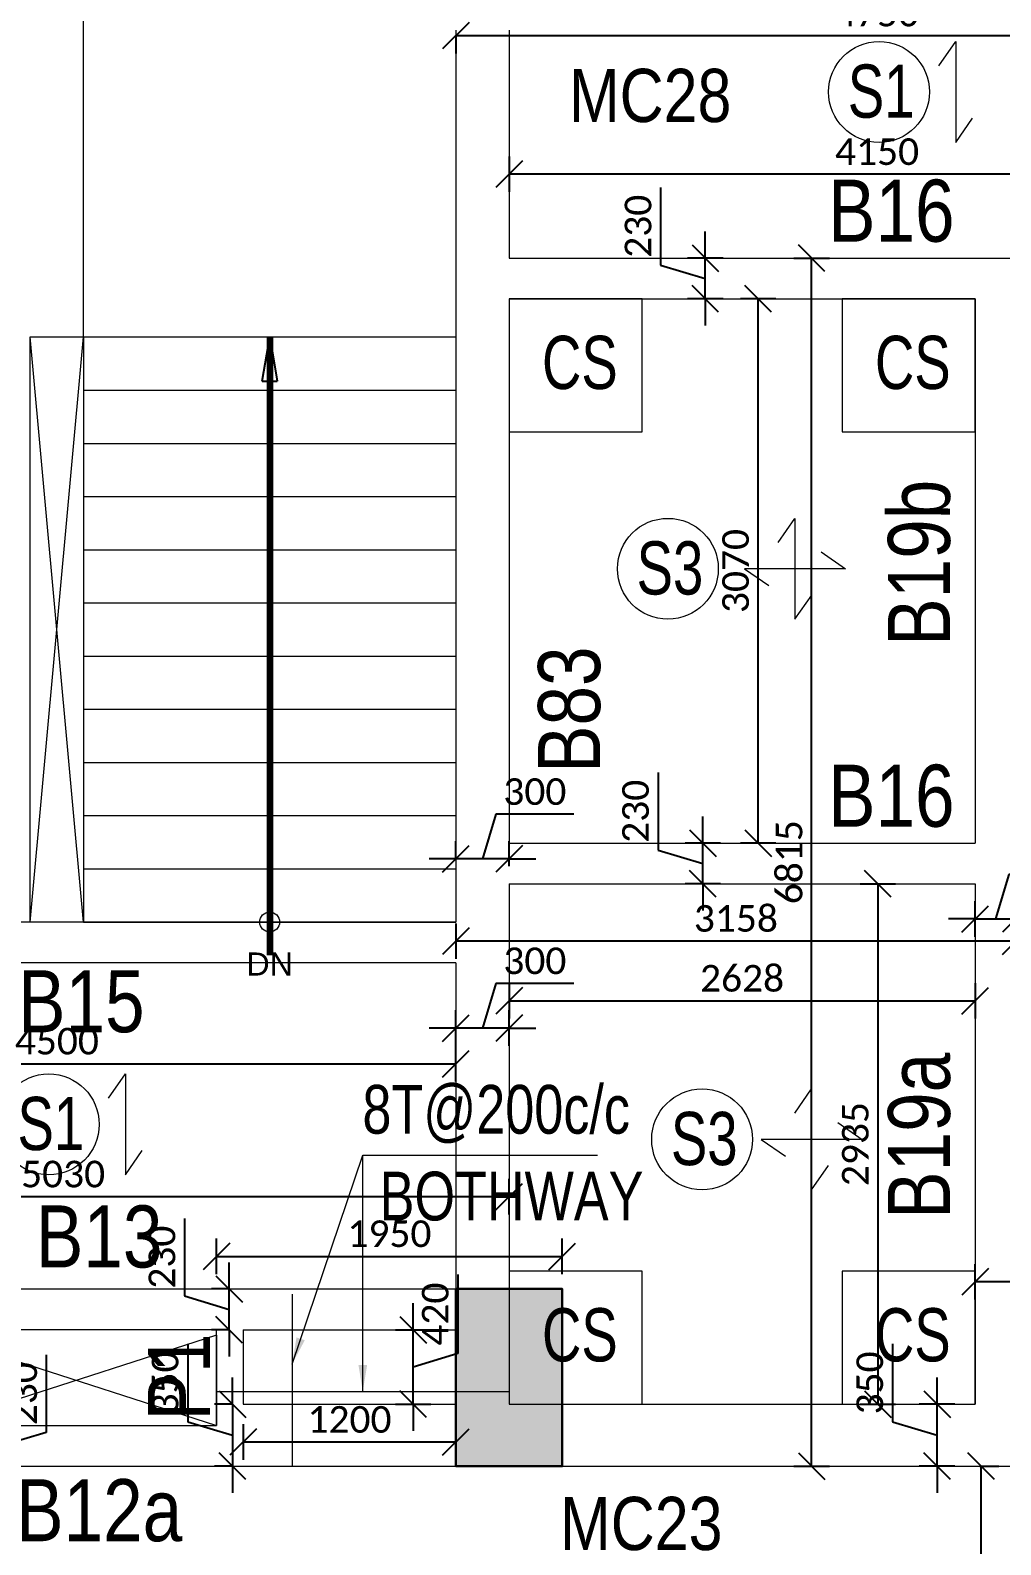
# Model space of a CAD drawing. Header units: millimetres. Extents: x 1112055 to 3390982, y -148532 to 766891.
# Drawn here: x 2811098 to 2816570, y -57649 to -49106 of the extents above; entities that cross this region are included whole.
import ezdxf
from ezdxf.enums import TextEntityAlignment as Align

# ---------------------------------------------------------------- set-up
doc = ezdxf.new("R2010")
doc.units = ezdxf.units.MM
doc.header["$PDMODE"] = 35
doc.header["$PDSIZE"] = -25
doc.linetypes.add('Hidden', pattern=[9.525, 6.35, -3.175])
for name, color, linetype, lineweight in [('B BEAM', 148, 'Continuous', 13), ('B COL. NO.', 3, 'Continuous', 20), ('B FINAL COLUMN', 1, 'Continuous', 30), ('B SLAB NO', 56, 'Continuous', 9), ('B STEEL', 34, 'Continuous', 15), ('B STEEL TEXT', 7, 'Continuous', 15), ('B-BEAM NO', 215, 'Continuous', 18)]:
    doc.layers.add(name, color=color, linetype=linetype, lineweight=lineweight)
doc.layers.add('B-COL HT', color=7, linetype='Continuous', lineweight=0, true_color=0x4e4f45)
doc.layers.add('MIDDLE SCHOOL$0$A_TEXT', color=7, linetype='Continuous')
doc.styles.add('Cali', font='calibri.ttf')
doc.styles.add('MIDDLE SCHOOL$0$100PT2', font='arial.ttf', dxfattribs={"height": 125})
doc.styles.add('Q1', font='g13f12d.shx', dxfattribs={"width": 0.8})
doc.styles.add('SWINC', font='swissc.ttf')
doc.styles.add('SWISS', font='swisscl.ttf')
doc.dimstyles.new('BHOOMI', dxfattribs={"dimtxt": 230, "dimasz": 150, "dimexe": 10, "dimexo": 0, "dimgap": 25, "dimtad": 1, "dimdec": 0, "dimzin": 0, "dimdsep": 46, "dimtxsty": 'SWINC', "dimblk": 'OBLIQUE', "dimcen": 0.09, "dimclrd": 250, "dimclre": 250, "dimclrt": 256, "dimaunit": 1, "dimadec": 3, "dimazin": 0, "dimtfac": 1, "dimtdec": 0, "dimtofl": 0, "dimtmove": 1, "dimatfit": 3, "dimfxl": 100, "dimtolj": 1, "dimtzin": 0, "dimlwd": 9, "dimlwe": 5, "dimarcsym": 0})
doc.dimstyles.new('LEVEL DIM', dxfattribs={"dimtxt": 150, "dimasz": 150, "dimexe": 100, "dimexo": 100, "dimgap": 50, "dimtad": 1, "dimdec": 0, "dimzin": 0, "dimdsep": 46, "dimtxsty": 'Cali', "dimblk": 'OBLIQUE', "dimcen": 0, "dimclrd": 256, "dimclre": 256, "dimclrt": 3, "dimadec": 0, "dimazin": 0, "dimtfac": 1, "dimtdec": 0, "dimtofl": 0, "dimtmove": 1, "dimatfit": 0, "dimfxl": 100, "dimfxlon": 1, "dimtolj": 1, "dimtzin": 0, "dimlwd": -1, "dimlwe": -1, "dimarcsym": 0})
doc.dimstyles.new('MIDDLE SCHOOL$0$100-2', dxfattribs={"dimtxt": 125, "dimasz": 10, "dimexe": 0, "dimexo": 0, "dimgap": 15, "dimtad": 1, "dimdec": 8, "dimdsep": 46, "dimtxsty": 'MIDDLE SCHOOL$0$100PT2', "dimblk": 'MIDDLE SCHOOL$0$ARCH TICK', "dimcen": 100, "dimclrd": 256, "dimclre": 252, "dimclrt": 7, "dimazin": 0, "dimtfac": 1, "dimtdec": 0, "dimtix": 1, "dimtmove": 1, "dimatfit": 3, "dimfxl": 1, "dimtolj": 1, "dimtzin": 0, "dimlwd": 5, "dimlwe": 9, "dimarcsym": 0})

# ---------------------------------------------------------------- blocks, each defined once
blk = doc.blocks.new('MIDDLE SCHOOL$0$_ClosedBlank')
at = {"color": 0, "linetype": 'ByBlock', "lineweight": -2}
for p, q in [((-1, 0.167), (0, 0)), ((-1, 0.167), (-1, -0.167)), ((0, 0), (-1, -0.167))]:
    blk.add_line(p, q, dxfattribs=at)
blk = doc.blocks.new('MIDDLE SCHOOL$0$ARCH TICK')
for p, q in [((0, 3), (0, -3)), ((-2.121, -2.121), (2.121, 2.121)), ((-3, 0), (3, 0))]:
    blk.add_line(p, q)
blk = doc.blocks.new('_Oblique')
at = {"color": 0, "linetype": 'ByBlock', "lineweight": -2}
blk.add_line((-0.5, -0.5), (0.5, 0.5), dxfattribs=at)
blk = doc.blocks.new('*D6370')
at = {"linetype": 'ByBlock', "transparency": 16777216}
for p, q in [((2808768.1, -55785.3), (2808768.1, -55585.3)), ((2813798.1, -55785.3), (2813798.1, -55585.3)), ((2813798.1, -55685.3), (2808768.1, -55685.3))]:
    blk.add_line(p, q, dxfattribs=at)
at = {"layer": 'Defpoints', "color": 0, "lineweight": 40, "transparency": 16777216}
for p in [(2808768.1, -55685.3), (2808768.1, -56206.1), (2813798.1, -56206.1)]:
    blk.add_point(p, dxfattribs=at)
at = {"transparency": 16777216, "xscale": 150, "yscale": 150, "zscale": 150, "rotation": 180}
blk.add_blockref('_Oblique', (2808768.1, -55685.3), dxfattribs=at)
at = {"transparency": 16777216, "xscale": 150, "yscale": 150, "zscale": 150}
blk.add_blockref('_Oblique', (2813798.1, -55685.3), dxfattribs=at)
at = {"color": 3, "lineweight": 50, "transparency": 16777216, "insert": (2811283.1, -55558.5), "char_height": 150, "attachment_point": 5, "style": 'Cali'}
blk.add_mtext('\\A1;5030', dxfattribs=at)
blk = doc.blocks.new('*D6371')
at = {"linetype": 'ByBlock', "transparency": 16777216}
for p, q in [((2813498.1, -54143.5), (2813498.1, -54343.5)), ((2816655.7, -54143.5), (2816655.7, -54343.5)), ((2816655.7, -54243.5), (2813498.1, -54243.5))]:
    blk.add_line(p, q, dxfattribs=at)
at = {"layer": 'Defpoints', "color": 0, "lineweight": 40, "transparency": 16777216}
for p in [(2813498.1, -53921.1), (2816655.7, -53921.1), (2813498.1, -54243.5)]:
    blk.add_point(p, dxfattribs=at)
at = {"transparency": 16777216, "xscale": 150, "yscale": 150, "zscale": 150, "rotation": 180}
blk.add_blockref('_Oblique', (2813498.1, -54243.5), dxfattribs=at)
at = {"transparency": 16777216, "xscale": 150, "yscale": 150, "zscale": 150}
blk.add_blockref('_Oblique', (2816655.7, -54243.5), dxfattribs=at)
at = {"color": 3, "lineweight": 50, "transparency": 16777216, "insert": (2815076.9, -54116.6), "char_height": 150, "attachment_point": 5, "style": 'Cali'}
blk.add_mtext('\\A1;3158', dxfattribs=at)
blk = doc.blocks.new('*D6372')
at = {"linetype": 'ByBlock', "transparency": 16777216}
for p, q in [((2813723.7, -53528), (2813648.1, -53779.8)), ((2814162.9, -53528), (2813723.7, -53528)), ((2813498.1, -53779.8), (2813498.1, -53679.8)), ((2813798.1, -53821.1), (2813798.1, -53679.8)), ((2813498.1, -53779.8), (2813348.1, -53779.8)), ((2813798.1, -53779.8), (2813498.1, -53779.8)), ((2813798.1, -53779.8), (2813948.1, -53779.8))]:
    blk.add_line(p, q, dxfattribs=at)
at = {"layer": 'Defpoints', "color": 0, "lineweight": 40, "transparency": 16777216}
for p in [(2813498.1, -53779.8), (2813498.1, -53836.1), (2813798.1, -53921.1)]:
    blk.add_point(p, dxfattribs=at)
at = {"transparency": 16777216, "xscale": 150, "yscale": 150, "zscale": 150}
blk.add_blockref('_Oblique', (2813498.1, -53779.8), dxfattribs=at)
at = {"transparency": 16777216, "xscale": 150, "yscale": 150, "zscale": 150, "rotation": 180}
blk.add_blockref('_Oblique', (2813798.1, -53779.8), dxfattribs=at)
at = {"color": 3, "lineweight": 50, "transparency": 16777216, "insert": (2813943.3, -53401.1), "char_height": 150, "attachment_point": 5, "style": 'Cali'}
blk.add_mtext('\\A1;300', dxfattribs=at)
blk = doc.blocks.new('*D6374')
at = {"linetype": 'ByBlock', "transparency": 16777216}
for p, q in [((2813723.7, -54482.4), (2813648.1, -54734.2)), ((2814162.9, -54482.4), (2813723.7, -54482.4)), ((2813498.1, -54834.2), (2813498.1, -54634.2)), ((2813798.1, -54834.2), (2813798.1, -54634.2)), ((2813498.1, -54734.2), (2813348.1, -54734.2)), ((2813798.1, -54734.2), (2813498.1, -54734.2)), ((2813798.1, -54734.2), (2813948.1, -54734.2))]:
    blk.add_line(p, q, dxfattribs=at)
at = {"layer": 'Defpoints', "color": 0, "lineweight": 40, "transparency": 16777216}
for p in [(2813498.1, -54734.2), (2813498.1, -56206.1), (2813798.1, -56206.1)]:
    blk.add_point(p, dxfattribs=at)
at = {"transparency": 16777216, "xscale": 150, "yscale": 150, "zscale": 150}
blk.add_blockref('_Oblique', (2813498.1, -54734.2), dxfattribs=at)
at = {"transparency": 16777216, "xscale": 150, "yscale": 150, "zscale": 150, "rotation": 180}
blk.add_blockref('_Oblique', (2813798.1, -54734.2), dxfattribs=at)
at = {"color": 3, "lineweight": 50, "transparency": 16777216, "insert": (2813943.3, -54355.6), "char_height": 150, "attachment_point": 5, "style": 'Cali'}
blk.add_mtext('\\A1;300', dxfattribs=at)
blk = doc.blocks.new('*D6383')
at = {"linetype": 'ByBlock', "transparency": 16777216}
for p, q in [((2811188.5, -56577.6), (2811188.5, -57015.5)), ((2810936.6, -56976.1), (2810936.6, -56826.1)), ((2810836.6, -56976.1), (2811036.6, -56976.1)), ((2810936.6, -56976.1), (2810936.6, -57206.1)), ((2811188.5, -57015.5), (2810936.6, -57091.1)), ((2810836.6, -57206.1), (2811036.6, -57206.1)), ((2810936.6, -57206.1), (2810936.6, -57356.1))]:
    blk.add_line(p, q, dxfattribs=at)
at = {"layer": 'Defpoints', "color": 0, "lineweight": 40, "transparency": 16777216}
for p in [(2810568.1, -56976.1), (2810568.1, -57206.1), (2810936.6, -57206.1)]:
    blk.add_point(p, dxfattribs=at)
at = {"transparency": 16777216, "xscale": 150, "yscale": 150, "zscale": 150}
for p, rotation in [((2810936.6, -56976.1), 270), ((2810936.6, -57206.1), 90)]:
    blk.add_blockref('_Oblique', p, dxfattribs=dict(at, rotation=rotation))
at = {"color": 3, "lineweight": 50, "transparency": 16777216, "insert": (2811061.6, -56796.6), "char_height": 150, "attachment_point": 5, "rotation": 90, "style": 'Cali'}
blk.add_mtext('\\A1;230', dxfattribs=at)
blk = doc.blocks.new('*D6499')
at = {"linetype": 'ByBlock', "transparency": 16777216}
for p, q in [((2816452.9, -57206.1), (2816560, -57206.1)), ((2816460, -59304.7), (2816460, -57206.1)), ((2816452.9, -59304.7), (2816560, -59304.7))]:
    blk.add_line(p, q, dxfattribs=at)
at = {"layer": 'Defpoints', "color": 0, "lineweight": 40, "transparency": 16777216}
for p in [(2816352.9, -57206.1), (2816460, -57206.1), (2816352.9, -59304.7)]:
    blk.add_point(p, dxfattribs=at)
at = {"transparency": 16777216, "xscale": 150, "yscale": 150, "zscale": 150}
for p, rotation in [((2816460, -57206.1), 90), ((2816460, -59304.7), 270)]:
    blk.add_blockref('_Oblique', p, dxfattribs=dict(at, rotation=rotation))
at = {"color": 3, "lineweight": 50, "transparency": 16777216, "insert": (2816333.1, -58255.4), "char_height": 150, "attachment_point": 5, "rotation": 90, "style": 'Cali'}
blk.add_mtext('\\A1;2099', dxfattribs=at)
blk = doc.blocks.new('*D6500')
at = {"linetype": 'ByBlock', "transparency": 16777216}
for p, q in [((2815959.5, -56516.3), (2815959.5, -56955.5)), ((2816211.3, -56856.1), (2816211.3, -56706.1)), ((2816311.3, -56856.1), (2816111.3, -56856.1)), ((2816211.3, -57206.1), (2816211.3, -56856.1)), ((2815959.5, -56955.5), (2816211.3, -57031.1)), ((2816311.3, -57206.1), (2816111.3, -57206.1)), ((2816211.3, -57206.1), (2816211.3, -57356.1))]:
    blk.add_line(p, q, dxfattribs=at)
at = {"layer": 'Defpoints', "color": 0, "lineweight": 40, "transparency": 16777216}
for p in [(2816211.3, -56856.1), (2816425.7, -56856.1), (2816460, -57206.1)]:
    blk.add_point(p, dxfattribs=at)
at = {"transparency": 16777216, "xscale": 150, "yscale": 150, "zscale": 150}
for p, rotation in [((2816211.3, -56856.1), 270), ((2816211.3, -57206.1), 90)]:
    blk.add_blockref('_Oblique', p, dxfattribs=dict(at, rotation=rotation))
at = {"color": 3, "lineweight": 50, "transparency": 16777216, "insert": (2815832.7, -56735.9), "char_height": 150, "attachment_point": 5, "rotation": 90, "style": 'Cali'}
blk.add_mtext('\\A1;350', dxfattribs=at)
blk = doc.blocks.new('*D6502')
at = {"linetype": 'ByBlock', "transparency": 16777216}
for p, q in [((2808998.1, -55035.7), (2808998.1, -54835.7)), ((2813498.1, -55035.7), (2813498.1, -54835.7)), ((2808998.1, -54935.7), (2813498.1, -54935.7))]:
    blk.add_line(p, q, dxfattribs=at)
at = {"layer": 'Defpoints', "color": 0, "lineweight": 40, "transparency": 16777216}
for p in [(2813498.1, -54935.7), (2808998.1, -55685.3), (2813498.1, -55685.3)]:
    blk.add_point(p, dxfattribs=at)
at = {"transparency": 16777216, "xscale": 150, "yscale": 150, "zscale": 150, "rotation": 180}
blk.add_blockref('_Oblique', (2808998.1, -54935.7), dxfattribs=at)
at = {"transparency": 16777216, "xscale": 150, "yscale": 150, "zscale": 150}
blk.add_blockref('_Oblique', (2813498.1, -54935.7), dxfattribs=at)
at = {"color": 3, "lineweight": 50, "transparency": 16777216, "insert": (2811248.1, -54808.9), "char_height": 150, "attachment_point": 5, "style": 'Cali'}
blk.add_mtext('\\A1;4500', dxfattribs=at)
blk = doc.blocks.new('*D6503')
at = {"linetype": 'ByBlock', "transparency": 16777216}
for p, q in [((2810820.8, -54136.1), (2810620.8, -54136.1)), ((2810720.8, -54136.1), (2810720.8, -56436.1)), ((2810820.8, -56436.1), (2810620.8, -56436.1))]:
    blk.add_line(p, q, dxfattribs=at)
at = {"layer": 'Defpoints', "color": 0, "lineweight": 40, "transparency": 16777216}
for p in [(2811098.1, -54136.1), (2810720.8, -56436.1), (2811098.1, -56436.1)]:
    blk.add_point(p, dxfattribs=at)
at = {"transparency": 16777216, "xscale": 150, "yscale": 150, "zscale": 150}
for p, rotation in [((2810720.8, -54136.1), 90), ((2810720.8, -56436.1), 270)]:
    blk.add_blockref('_Oblique', p, dxfattribs=dict(at, rotation=rotation))
at = {"color": 3, "lineweight": 50, "transparency": 16777216, "insert": (2810593.9, -55286.1), "char_height": 150, "attachment_point": 5, "rotation": 90, "style": 'Cali'}
blk.add_mtext('\\A1;2300', dxfattribs=at)
blk = doc.blocks.new('*D6506')
at = {"linetype": 'ByBlock', "transparency": 16777216}
for p, q in [((2812148.1, -56122.1), (2812148.1, -55922.1)), ((2814098.1, -56122.1), (2814098.1, -55922.1)), ((2812148.1, -56022.1), (2814098.1, -56022.1))]:
    blk.add_line(p, q, dxfattribs=at)
at = {"layer": 'Defpoints', "color": 0, "lineweight": 40, "transparency": 16777216}
for p in [(2814098.1, -56022.1), (2812148.1, -56784), (2814098.1, -56784)]:
    blk.add_point(p, dxfattribs=at)
at = {"transparency": 16777216, "xscale": 150, "yscale": 150, "zscale": 150, "rotation": 180}
blk.add_blockref('_Oblique', (2812148.1, -56022.1), dxfattribs=at)
at = {"transparency": 16777216, "xscale": 150, "yscale": 150, "zscale": 150}
blk.add_blockref('_Oblique', (2814098.1, -56022.1), dxfattribs=at)
at = {"color": 3, "lineweight": 50, "transparency": 16777216, "insert": (2813123.1, -55895.2), "char_height": 150, "attachment_point": 5, "style": 'Cali'}
blk.add_mtext('\\A1;1950', dxfattribs=at)
blk = doc.blocks.new('*D6507')
at = {"linetype": 'ByBlock', "transparency": 16777216}
for p, q in [((2813509, -56124.9), (2813509, -56570.5)), ((2813257.2, -56436.1), (2813257.2, -56286.1)), ((2813157.2, -56436.1), (2813357.2, -56436.1)), ((2813257.2, -56856.1), (2813257.2, -56436.1)), ((2813509, -56570.5), (2813257.2, -56646.1)), ((2813157.2, -56856.1), (2813357.2, -56856.1)), ((2813257.2, -56856.1), (2813257.2, -57006.1))]:
    blk.add_line(p, q, dxfattribs=at)
at = {"layer": 'Defpoints', "color": 0, "lineweight": 40, "transparency": 16777216}
for p in [(2812298.1, -56436.1), (2813257.2, -56436.1), (2812298.1, -56856.1)]:
    blk.add_point(p, dxfattribs=at)
at = {"transparency": 16777216, "xscale": 150, "yscale": 150, "zscale": 150}
for p, rotation in [((2813257.2, -56436.1), 270), ((2813257.2, -56856.1), 90)]:
    blk.add_blockref('_Oblique', p, dxfattribs=dict(at, rotation=rotation))
at = {"color": 3, "lineweight": 50, "transparency": 16777216, "insert": (2813382.2, -56347.7), "char_height": 150, "attachment_point": 5, "rotation": 90, "style": 'Cali'}
blk.add_mtext('\\A1;420', dxfattribs=at)
blk = doc.blocks.new('*D6508')
at = {"linetype": 'ByBlock', "transparency": 16777216}
for p, q in [((2812298.1, -56969.3), (2812298.1, -57169.3)), ((2813498.1, -56969.3), (2813498.1, -57169.3)), ((2813498.1, -57069.3), (2812298.1, -57069.3))]:
    blk.add_line(p, q, dxfattribs=at)
at = {"layer": 'Defpoints', "color": 0, "lineweight": 40, "transparency": 16777216}
for p in [(2812298.1, -56856.1), (2813498.1, -56856.1), (2812298.1, -57069.3)]:
    blk.add_point(p, dxfattribs=at)
at = {"transparency": 16777216, "xscale": 150, "yscale": 150, "zscale": 150, "rotation": 180}
blk.add_blockref('_Oblique', (2812298.1, -57069.3), dxfattribs=at)
at = {"transparency": 16777216, "xscale": 150, "yscale": 150, "zscale": 150}
blk.add_blockref('_Oblique', (2813498.1, -57069.3), dxfattribs=at)
at = {"color": 3, "lineweight": 50, "transparency": 16777216, "insert": (2812898.1, -56942.5), "char_height": 150, "attachment_point": 5, "style": 'Cali'}
blk.add_mtext('\\A1;1200', dxfattribs=at)
blk = doc.blocks.new('*D6509')
at = {"linetype": 'ByBlock', "transparency": 16777216}
for p, q in [((2811968, -55807.6), (2811968, -56245.5)), ((2812219.9, -56206.1), (2812219.9, -56056.1)), ((2812219.9, -56206.1), (2812119.9, -56206.1)), ((2812219.9, -56436.1), (2812219.9, -56206.1)), ((2811968, -56245.5), (2812219.9, -56321.1)), ((2812219.9, -56436.1), (2812119.9, -56436.1)), ((2812219.9, -56436.1), (2812219.9, -56586.1))]:
    blk.add_line(p, q, dxfattribs=at)
at = {"layer": 'Defpoints', "color": 0, "lineweight": 40, "transparency": 16777216}
for p in [(2812219.9, -56206.1), (2812298.1, -56206.1), (2812298.1, -56436.1)]:
    blk.add_point(p, dxfattribs=at)
at = {"transparency": 16777216, "xscale": 150, "yscale": 150, "zscale": 150}
for p, rotation in [((2812219.9, -56206.1), 270), ((2812219.9, -56436.1), 90)]:
    blk.add_blockref('_Oblique', p, dxfattribs=dict(at, rotation=rotation))
at = {"color": 3, "lineweight": 50, "transparency": 16777216, "insert": (2811841.2, -56026.5), "char_height": 150, "attachment_point": 5, "rotation": 90, "style": 'Cali'}
blk.add_mtext('\\A1;230', dxfattribs=at)
blk = doc.blocks.new('*D6510')
at = {"linetype": 'ByBlock', "transparency": 16777216}
for p, q in [((2811985.8, -56516.3), (2811985.8, -56955.5)), ((2812237.7, -56856.1), (2812237.7, -56706.1)), ((2812237.7, -56856.1), (2812137.7, -56856.1)), ((2812237.7, -56856.1), (2812237.7, -57206.1)), ((2811985.8, -56955.5), (2812237.7, -57031.1)), ((2812237.7, -57206.1), (2812137.7, -57206.1)), ((2812237.7, -57206.1), (2812237.7, -57356.1))]:
    blk.add_line(p, q, dxfattribs=at)
at = {"layer": 'Defpoints', "color": 0, "lineweight": 40, "transparency": 16777216}
for p in [(2812298.1, -56856.1), (2812237.7, -57206.1), (2812298.1, -57206.1)]:
    blk.add_point(p, dxfattribs=at)
at = {"transparency": 16777216, "xscale": 150, "yscale": 150, "zscale": 150}
for p, rotation in [((2812237.7, -56856.1), 270), ((2812237.7, -57206.1), 90)]:
    blk.add_blockref('_Oblique', p, dxfattribs=dict(at, rotation=rotation))
at = {"color": 3, "lineweight": 50, "transparency": 16777216, "insert": (2811859, -56735.9), "char_height": 150, "attachment_point": 5, "rotation": 90, "style": 'Cali'}
blk.add_mtext('\\A1;350', dxfattribs=at)
blk = doc.blocks.new('*D6511')
at = {"linetype": 'ByBlock', "transparency": 16777216}
for p, q in [((2813798.1, -54481.1), (2813798.1, -54681.1)), ((2816425.7, -54481.1), (2816425.7, -54681.1)), ((2813798.1, -54581.1), (2816425.7, -54581.1))]:
    blk.add_line(p, q, dxfattribs=at)
at = {"layer": 'Defpoints', "color": 0, "lineweight": 40, "transparency": 16777216}
for p in [(2813798.1, -54243.5), (2816425.7, -54243.5), (2816425.7, -54581.1)]:
    blk.add_point(p, dxfattribs=at)
at = {"transparency": 16777216, "xscale": 150, "yscale": 150, "zscale": 150, "rotation": 180}
blk.add_blockref('_Oblique', (2813798.1, -54581.1), dxfattribs=at)
at = {"transparency": 16777216, "xscale": 150, "yscale": 150, "zscale": 150}
blk.add_blockref('_Oblique', (2816425.7, -54581.1), dxfattribs=at)
at = {"color": 3, "lineweight": 50, "transparency": 16777216, "insert": (2815111.9, -54454.2), "char_height": 150, "attachment_point": 5, "style": 'Cali'}
blk.add_mtext('\\A1;2628', dxfattribs=at)
blk = doc.blocks.new('*D6512')
at = {"linetype": 'ByBlock', "transparency": 16777216}
for p, q in [((2816616.2, -53867.1), (2816540.7, -54119)), ((2817054.2, -53867.1), (2816616.2, -53867.1)), ((2816425.7, -54219), (2816425.7, -54019)), ((2816655.7, -54219), (2816655.7, -54019)), ((2816425.7, -54119), (2816275.7, -54119)), ((2816425.7, -54119), (2816655.7, -54119)), ((2816655.7, -54119), (2816805.7, -54119))]:
    blk.add_line(p, q, dxfattribs=at)
at = {"layer": 'Defpoints', "color": 0, "lineweight": 40, "transparency": 16777216}
for p in [(2816655.7, -54119), (2816425.7, -54581.1), (2816655.7, -54581.1)]:
    blk.add_point(p, dxfattribs=at)
at = {"transparency": 16777216, "xscale": 150, "yscale": 150, "zscale": 150}
blk.add_blockref('_Oblique', (2816425.7, -54119), dxfattribs=at)
at = {"transparency": 16777216, "xscale": 150, "yscale": 150, "zscale": 150, "rotation": 180}
blk.add_blockref('_Oblique', (2816655.7, -54119), dxfattribs=at)
at = {"color": 3, "lineweight": 50, "transparency": 16777216, "insert": (2816835.2, -53740.3), "char_height": 150, "attachment_point": 5, "style": 'Cali'}
blk.add_mtext('\\A1;230', dxfattribs=at)
blk = doc.blocks.new('*D6513')
at = {"linetype": 'ByBlock', "transparency": 16777216}
for p, q in [((2815404.3, -50391.1), (2815604.3, -50391.1)), ((2815504.3, -57206.1), (2815504.3, -50391.1)), ((2815404.3, -57206.1), (2815604.3, -57206.1))]:
    blk.add_line(p, q, dxfattribs=at)
at = {"layer": 'Defpoints', "color": 0, "lineweight": 40, "transparency": 16777216}
for p in [(2814098.1, -50391.1), (2815504.3, -50391.1), (2814098.1, -57206.1)]:
    blk.add_point(p, dxfattribs=at)
at = {"transparency": 16777216, "xscale": 150, "yscale": 150, "zscale": 150}
for p, rotation in [((2815504.3, -50391.1), 90), ((2815504.3, -57206.1), 270)]:
    blk.add_blockref('_Oblique', p, dxfattribs=dict(at, rotation=rotation))
at = {"color": 3, "lineweight": 50, "transparency": 16777216, "insert": (2815377.5, -53798.6), "char_height": 150, "attachment_point": 5, "rotation": 90, "style": 'Cali'}
blk.add_mtext('\\A1;6815', dxfattribs=at)
blk = doc.blocks.new('*D6514')
at = {"linetype": 'ByBlock', "transparency": 16777216}
for p, q in [((2815777.7, -53921.1), (2815977.7, -53921.1)), ((2815877.7, -53921.1), (2815877.7, -56856.1)), ((2815777.7, -56856.1), (2815977.7, -56856.1))]:
    blk.add_line(p, q, dxfattribs=at)
at = {"layer": 'Defpoints', "color": 0, "lineweight": 40, "transparency": 16777216}
for p in [(2815504.3, -53921.1), (2815504.3, -56856.1), (2815877.7, -56856.1)]:
    blk.add_point(p, dxfattribs=at)
at = {"transparency": 16777216, "xscale": 150, "yscale": 150, "zscale": 150}
for p, rotation in [((2815877.7, -53921.1), 90), ((2815877.7, -56856.1), 270)]:
    blk.add_blockref('_Oblique', p, dxfattribs=dict(at, rotation=rotation))
at = {"color": 3, "lineweight": 50, "transparency": 16777216, "insert": (2815750.9, -55388.6), "char_height": 150, "attachment_point": 5, "rotation": 90, "style": 'Cali'}
blk.add_mtext('\\A1;2935', dxfattribs=at)
blk = doc.blocks.new('*D6515')
at = {"linetype": 'ByBlock', "transparency": 16777216}
for p, q in [((2815302.7, -50621.1), (2815102.7, -50621.1)), ((2815202.7, -53691.1), (2815202.7, -50621.1)), ((2815302.7, -53691.1), (2815102.7, -53691.1))]:
    blk.add_line(p, q, dxfattribs=at)
at = {"layer": 'Defpoints', "color": 0, "lineweight": 40, "transparency": 16777216}
for p in [(2815202.7, -50621.1), (2815504.3, -50621.1), (2815504.3, -53691.1)]:
    blk.add_point(p, dxfattribs=at)
at = {"transparency": 16777216, "xscale": 150, "yscale": 150, "zscale": 150}
for p, rotation in [((2815202.7, -50621.1), 90), ((2815202.7, -53691.1), 270)]:
    blk.add_blockref('_Oblique', p, dxfattribs=dict(at, rotation=rotation))
at = {"color": 3, "lineweight": 50, "transparency": 16777216, "insert": (2815075.9, -52156.1), "char_height": 150, "attachment_point": 5, "rotation": 90, "style": 'Cali'}
blk.add_mtext('\\A1;3070', dxfattribs=at)
blk = doc.blocks.new('*D6516')
at = {"linetype": 'ByBlock', "transparency": 16777216}
for p, q in [((2814638.6, -53292.6), (2814638.6, -53730.5)), ((2814890.4, -53691.1), (2814890.4, -53541.1)), ((2814638.6, -53730.5), (2814890.4, -53806.1)), ((2814990.4, -53691.1), (2814790.4, -53691.1)), ((2814890.4, -53921.1), (2814890.4, -53691.1)), ((2814990.4, -53921.1), (2814790.4, -53921.1)), ((2814890.4, -53921.1), (2814890.4, -54071.1))]:
    blk.add_line(p, q, dxfattribs=at)
at = {"layer": 'Defpoints', "color": 0, "lineweight": 40, "transparency": 16777216}
for p in [(2814890.4, -53691.1), (2816425.7, -53691.1), (2816425.7, -53921.1)]:
    blk.add_point(p, dxfattribs=at)
at = {"transparency": 16777216, "xscale": 150, "yscale": 150, "zscale": 150}
for p, rotation in [((2814890.4, -53691.1), 270), ((2814890.4, -53921.1), 90)]:
    blk.add_blockref('_Oblique', p, dxfattribs=dict(at, rotation=rotation))
at = {"color": 3, "lineweight": 50, "transparency": 16777216, "insert": (2814511.7, -53511.5), "char_height": 150, "attachment_point": 5, "rotation": 90, "style": 'Cali'}
blk.add_mtext('\\A1;230', dxfattribs=at)
blk = doc.blocks.new('*D6517')
at = {"linetype": 'ByBlock', "transparency": 16777216}
for p, q in [((2814652.8, -49992.6), (2814652.8, -50430.5)), ((2814904.6, -50391.1), (2814904.6, -50241.1)), ((2815004.6, -50391.1), (2814804.6, -50391.1)), ((2814904.6, -50621.1), (2814904.6, -50391.1)), ((2814652.8, -50430.5), (2814904.6, -50506.1)), ((2815004.6, -50621.1), (2814804.6, -50621.1)), ((2814904.6, -50621.1), (2814904.6, -50771.1))]:
    blk.add_line(p, q, dxfattribs=at)
at = {"layer": 'Defpoints', "color": 0, "lineweight": 40, "transparency": 16777216}
for p in [(2814904.6, -50391.1), (2815504.3, -50391.1), (2815504.3, -50621.1)]:
    blk.add_point(p, dxfattribs=at)
at = {"transparency": 16777216, "xscale": 150, "yscale": 150, "zscale": 150}
for p, rotation in [((2814904.6, -50391.1), 270), ((2814904.6, -50621.1), 90)]:
    blk.add_blockref('_Oblique', p, dxfattribs=dict(at, rotation=rotation))
at = {"color": 3, "lineweight": 50, "transparency": 16777216, "insert": (2814525.9, -50211.5), "char_height": 150, "attachment_point": 5, "rotation": 90, "style": 'Cali'}
blk.add_mtext('\\A1;230', dxfattribs=at)
blk = doc.blocks.new('*D6522')
at = {"linetype": 'ByBlock', "transparency": 16777216}
for p, q in [((2818248.1, -49036.6), (2818248.1, -49236.6)), ((2813498.1, -49136.6), (2813498.1, -49236.6)), ((2818248.1, -49136.6), (2813498.1, -49136.6))]:
    blk.add_line(p, q, dxfattribs=at)
at = {"layer": 'Defpoints', "color": 0, "lineweight": 40, "transparency": 16777216}
for p in [(2818248.1, -48856.5), (2813498.1, -49106.1), (2813498.1, -49136.6)]:
    blk.add_point(p, dxfattribs=at)
at = {"transparency": 16777216, "xscale": 150, "yscale": 150, "zscale": 150, "rotation": 180}
blk.add_blockref('_Oblique', (2813498.1, -49136.6), dxfattribs=at)
at = {"transparency": 16777216, "xscale": 150, "yscale": 150, "zscale": 150}
blk.add_blockref('_Oblique', (2818248.1, -49136.6), dxfattribs=at)
at = {"color": 3, "lineweight": 50, "transparency": 16777216, "insert": (2815873.1, -49009.8), "char_height": 150, "attachment_point": 5, "style": 'Cali'}
blk.add_mtext('\\A1;4750', dxfattribs=at)
blk = doc.blocks.new('*D6523')
at = {"linetype": 'ByBlock', "transparency": 16777216}
for p, q in [((2813798.1, -49818.2), (2813798.1, -50018.2)), ((2817948.1, -49818.2), (2817948.1, -50018.2)), ((2817948.1, -49918.2), (2813798.1, -49918.2))]:
    blk.add_line(p, q, dxfattribs=at)
at = {"layer": 'Defpoints', "color": 0, "lineweight": 40, "transparency": 16777216}
for p in [(2817948.1, -49136.6), (2813798.1, -49236.6), (2813798.1, -49918.2)]:
    blk.add_point(p, dxfattribs=at)
at = {"transparency": 16777216, "xscale": 150, "yscale": 150, "zscale": 150, "rotation": 180}
blk.add_blockref('_Oblique', (2813798.1, -49918.2), dxfattribs=at)
at = {"transparency": 16777216, "xscale": 150, "yscale": 150, "zscale": 150}
blk.add_blockref('_Oblique', (2817948.1, -49918.2), dxfattribs=at)
at = {"color": 3, "lineweight": 50, "transparency": 16777216, "insert": (2815873.1, -49791.4), "char_height": 150, "attachment_point": 5, "style": 'Cali'}
blk.add_mtext('\\A1;4150', dxfattribs=at)
blk = doc.blocks.new('*D6546')
at = {"linetype": 'ByBlock', "transparency": 16777216}
for p, q in [((2816425.7, -56265.9), (2816425.7, -56065.9)), ((2818248.1, -56265.9), (2818248.1, -56065.9)), ((2818248.1, -56165.9), (2816425.7, -56165.9))]:
    blk.add_line(p, q, dxfattribs=at)
at = {"layer": 'Defpoints', "color": 0, "lineweight": 40, "transparency": 16777216}
for p in [(2816425.7, -56165.9), (2816425.7, -56856.1), (2818248.1, -56856.5)]:
    blk.add_point(p, dxfattribs=at)
at = {"transparency": 16777216, "xscale": 150, "yscale": 150, "zscale": 150, "rotation": 180}
blk.add_blockref('_Oblique', (2816425.7, -56165.9), dxfattribs=at)
at = {"transparency": 16777216, "xscale": 150, "yscale": 150, "zscale": 150}
blk.add_blockref('_Oblique', (2818248.1, -56165.9), dxfattribs=at)
at = {"color": 3, "lineweight": 50, "transparency": 16777216, "insert": (2817336.9, -56039.1), "char_height": 150, "attachment_point": 5, "style": 'Cali'}
blk.add_mtext('\\A1;1822', dxfattribs=at)

msp = doc.modelspace()

# ---------------------------------------------------------------- hatches: boundary and pattern name
at = {"layer": 'B-COL HT'}
h = msp.add_hatch(color=250, dxfattribs=at)
h.dxf.hatch_style = 1
h.paths.add_polyline_path([(2813498.1, -57206.1), (2814098.1, -57206.1), (2814098.1, -56206.1), (2813498.1, -56206.1)])

# ---------------------------------------------------------------- linework, layer by layer
at = {"color": 250, "lineweight": 5}
for p, q in [((2811398.1, -50836.1), (2811398.1, -48736.1)), ((2811098.1, -54136.1), (2811398.1, -50836.1)), ((2811398.1, -54136.1), (2811098.1, -50836.1)), ((2811398.1, -50836.1), (2813498.1, -50836.1)), ((2811398.1, -51136.1), (2813498.1, -51136.1)), ((2811398.1, -51436.1), (2813498.1, -51436.1)), ((2811398.1, -51736.1), (2813498.1, -51736.1)), ((2811398.1, -52036.1), (2813498.1, -52036.1)), ((2811398.1, -52336.1), (2813498.1, -52336.1)), ((2811398.1, -52636.1), (2813498.1, -52636.1)), ((2811398.1, -52936.1), (2813498.1, -52936.1)), ((2811398.1, -53236.1), (2813498.1, -53236.1)), ((2811398.1, -53536.1), (2813498.1, -53536.1)), ((2811398.1, -53836.1), (2813498.1, -53836.1)), ((2811398.1, -54136.1), (2813498.1, -54136.1))]:
    msp.add_line(p, q, dxfattribs=at)
msp.add_lwpolyline([(2811098.1, -50836.1), (2811398.1, -50836.1), (2811398.1, -54136.1), (2811098.1, -54136.1)], close=True, dxfattribs=at)
msp.add_circle((2812448.1, -54136.1), 56.2, dxfattribs=at)
at = {"layer": 'B BEAM', "ltscale": 1200}
for p, q in [((2813498.1, -49106.1), (2813498.1, -54136.1)), ((2813498.1, -54136.1), (2808998.1, -54136.1))]:
    msp.add_line(p, q, dxfattribs=at)
at = {"layer": 'B BEAM', "linetype": 'Hidden', "ltscale": 1200}
for p, q in [((2813798.1, -49106.1), (2813798.1, -50391.1)), ((2813798.1, -50391.1), (2817948.1, -50391.1)), ((2813798.1, -50621.1), (2813798.1, -53691.1)), ((2813798.1, -50621.1), (2816425.7, -50621.1)), ((2816425.7, -50621.1), (2816425.7, -53691.1)), ((2813798.1, -53691.1), (2816425.7, -53691.1)), ((2813798.1, -53921.1), (2813798.1, -56206.1)), ((2813798.1, -53921.1), (2816425.7, -53921.1)), ((2816425.7, -53921.1), (2816425.7, -56856.1)), ((2813498.1, -54366.1), (2808998.1, -54366.1)), ((2813498.1, -54366.1), (2813498.1, -56236.1)), ((2809218.1, -56206.1), (2813498.1, -56206.1)), ((2810568.1, -56466.1), (2812148.1, -56976.1)), ((2812148.1, -56466.1), (2810568.1, -56976.1)), ((2812298.1, -56856.1), (2813498.1, -56856.1)), ((2814098.1, -56856.1), (2816425.7, -56856.1)), ((2809218.1, -57206.1), (2813498.1, -57206.1)), ((2814098.1, -57206.1), (2818223.1, -57206.1))]:
    msp.add_line(p, q, dxfattribs=at)
at = {"layer": 'B BEAM', "ltscale": 35}
for p, q in [((2812298.1, -56436.1), (2813498.1, -56436.1)), ((2812298.1, -56436.1), (2812298.1, -56856.1)), ((2812148.1, -56466.1), (2812148.1, -56976.1))]:
    msp.add_line(p, q, dxfattribs=at)
msp.add_lwpolyline([(2810568.1, -56976.1), (2812148.1, -56976.1), (2812148.1, -56436.1), (2810568.1, -56436.1)], close=True, dxfattribs=at)
at = {"layer": 'B FINAL COLUMN', "lineweight": 30}
msp.add_lwpolyline([(2813498.1, -57206.1), (2814098.1, -57206.1), (2814098.1, -56206.1), (2813498.1, -56206.1)], close=True, dxfattribs=at)
at = {"layer": 'B SLAB NO', "lineweight": 9}
for points in [[(2816222.1, -49306.3), (2816316.9, -49169.6), (2816316.9, -49738.6), (2816411.8, -49602)], [(2815315.3, -51995.8), (2815410.1, -51859.1), (2815410.1, -52428.1), (2815505, -52291.5)], [(2815558, -52048.8), (2815694.7, -52143.6), (2815125.6, -52143.6), (2815262.3, -52238.4)], [(2811539.9, -55129.6), (2811634.7, -54993), (2811634.7, -55562), (2811729.6, -55425.3)], [(2815408.9, -55214.5), (2815503.7, -55077.8), (2815503.7, -55646.9), (2815598.5, -55510.2)], [(2815651.6, -55267.5), (2815788.2, -55362.3), (2815219.2, -55362.3), (2815355.9, -55457.2)]]:
    msp.add_lwpolyline(points, dxfattribs=at)
for points in [[(2813798.1, -51371.1), (2814548.1, -51371.1), (2814548.1, -50621.1), (2813798.1, -50621.1)], [(2815675.7, -51371.1), (2816425.7, -51371.1), (2816425.7, -50621.1), (2815675.7, -50621.1)], [(2813798.1, -56856.1), (2814548.1, -56856.1), (2814548.1, -56106.1), (2813798.1, -56106.1)], [(2815675.7, -56856.1), (2816425.7, -56856.1), (2816425.7, -56106.1), (2815675.7, -56106.1)]]:
    msp.add_lwpolyline(points, close=True, dxfattribs=at)
for centre in [(2815884.4, -49454.1), (2814693.4, -52143.6), (2811202.2, -55277.5), (2814886.7, -55362.3)]:
    msp.add_circle(centre, 284.5, dxfattribs=at)
at = {"layer": 'B STEEL', "color": 34, "lineweight": 9, "ltscale": 0.5}
for p, q in [((2812574.6, -56236.1), (2812574.6, -57206.1)), ((2812148.1, -56784), (2813798.1, -56784))]:
    msp.add_line(p, q, dxfattribs=at)

# ---------------------------------------------------------------- texts
at = {"layer": 'B COL. NO.', "style": 'SWINC'}
for s, p in [('MC28', (2814135.3, -49623.5)), ('MC23', (2814085.2, -57678.6))]:
    msp.add_text(s, height=300, dxfattribs=at).set_placement(p)
at = {"layer": 'B SLAB NO', "lineweight": 9, "style": 'SWISS'}
for s, p in [('S1', (2815708.3, -49599.1)), ('CS', (2813983.7, -51129.4)), ('CS', (2815861.2, -51129.4)), ('S3', (2814517.2, -52288.6)), ('S1', (2811026.1, -55422.5)), ('S3', (2814710.6, -55507.3)), ('CS', (2813983.7, -56614.4)), ('CS', (2815861.2, -56614.4))]:
    msp.add_text(s, height=300, dxfattribs=at).set_placement(p)
at = {"layer": 'B STEEL TEXT', "style": 'Q1', "width": 0.8}
for s, p in [('8T@200c/c', (2812971, -55330)), ('BOTHWAY', (2813068.3, -55819.4))]:
    msp.add_text(s, height=275, dxfattribs=at).set_placement(p)
at = {"layer": 'B-BEAM NO', "ltscale": 25, "style": 'SWINC'}
for s, p in [('B16', (2815953.7, -50298.6)), ('B16', (2815953.7, -53598.6)), ('B15', (2811386, -54757.9)), ('B13', (2811486.6, -56084.8)), ('B12a', (2811486.7, -57628.8))]:
    msp.add_text(s, height=350, dxfattribs=at).set_placement(p, align=Align.CENTER)
for s, p in [('B19b', (2816284.3, -52109.5)), ('B83', (2814311.3, -52938.4)), ('B19a', (2816284.3, -55342)), ('P1', (2812111.6, -56702))]:
    msp.add_text(s, height=350, rotation=90, dxfattribs=at).set_placement(p, align=Align.CENTER)
at = {"layer": 'MIDDLE SCHOOL$0$A_TEXT', "style": 'MIDDLE SCHOOL$0$100PT2'}
msp.add_text('DN', height=130, dxfattribs=at).set_placement((2812448.1, -54372.9), align=Align.MIDDLE_CENTER)

# ---------------------------------------------------------------- dimensions: what is measured, and where the dimension line sits
at = {"color": 3, "linetype": 'ByBlock', "lineweight": 50}
for base, p1, p2, picture, middle in [((2813498.1, -49136.6), (2818248.1, -48856.5), (2813498.1, -49106.1), '*D6522', (2815873.1, -49009.8)), ((2813798.1, -49918.2), (2817948.1, -49136.6), (2813798.1, -49236.6), '*D6523', (2815873.1, -49791.4)), ((2813498.1, -53779.8), (2813798.1, -53921.1), (2813498.1, -53836.1), '*D6372', (2813773.7, -53401.1)), ((2816655.7, -54119), (2816425.7, -54581.1), (2816655.7, -54581.1), '*D6512', (2816666.2, -53740.3)), ((2813498.1, -54243.5), (2816655.7, -53921.1), (2813498.1, -53921.1), '*D6371', (2815076.9, -54116.6)), ((2816425.7, -54581.1), (2813798.1, -54243.5), (2816425.7, -54243.5), '*D6511', (2815111.9, -54454.2)), ((2813498.1, -54734.2), (2813798.1, -56206.1), (2813498.1, -56206.1), '*D6374', (2813773.7, -54355.6)), ((2813498.1, -54935.7), (2808998.1, -55685.3), (2813498.1, -55685.3), '*D6502', (2811248.1, -54808.9)), ((2808768.1, -55685.3), (2813798.1, -56206.1), (2808768.1, -56206.1), '*D6370', (2811283.1, -55558.5)), ((2814098.1, -56022.1), (2812148.1, -56784), (2814098.1, -56784), '*D6506', (2813123.1, -55895.2)), ((2816425.7, -56165.9), (2818248.1, -56856.5), (2816425.7, -56856.1), '*D6546', (2817336.9, -56039.1)), ((2812298.1, -57069.3), (2813498.1, -56856.1), (2812298.1, -56856.1), '*D6508', (2812898.1, -56942.5))]:
    dim = msp.add_linear_dim(base=base, p1=p1, p2=p2, dimstyle='LEVEL DIM', override={"dimpost": '\\X'}, dxfattribs=at)
    dim.commit()
    dim.dimension.update_dxf_attribs({"geometry": picture, "text_midpoint": middle})
for base, p1, p2, picture, middle in [((2814904.6, -50391.1), (2815504.3, -50621.1), (2815504.3, -50391.1), '*D6517', (2814525.9, -50380.5)), ((2815504.3, -50391.1), (2814098.1, -57206.1), (2814098.1, -50391.1), '*D6513', (2815377.5, -53798.6)), ((2815202.7, -50621.1), (2815504.3, -53691.1), (2815504.3, -50621.1), '*D6515', (2815075.9, -52156.1)), ((2814890.4, -53691.1), (2816425.7, -53921.1), (2816425.7, -53691.1), '*D6516', (2814511.7, -53680.5)), ((2815877.7, -56856.1), (2815504.3, -53921.1), (2815504.3, -56856.1), '*D6514', (2815750.9, -55388.6)), ((2810720.8, -56436.1), (2811098.1, -54136.1), (2811098.1, -56436.1), '*D6503', (2810593.9, -55286.1)), ((2812219.9, -56206.1), (2812298.1, -56436.1), (2812298.1, -56206.1), '*D6509', (2811841.2, -56195.5)), ((2813257.2, -56436.1), (2812298.1, -56856.1), (2812298.1, -56436.1), '*D6507', (2813382.2, -56520.5)), ((2812237.7, -57206.1), (2812298.1, -56856.1), (2812298.1, -57206.1), '*D6510', (2811859, -56905.5)), ((2816211.3, -56856.1), (2816460, -57206.1), (2816425.7, -56856.1), '*D6500', (2815832.7, -56905.5)), ((2810936.6, -57206.1), (2810568.1, -56976.1), (2810568.1, -57206.1), '*D6383', (2811061.6, -56965.5)), ((2816460, -57206.1), (2816352.9, -59304.7), (2816352.9, -57206.1), '*D6499', (2816333.1, -58255.4))]:
    dim = msp.add_linear_dim(base=base, p1=p1, p2=p2, angle=90, dimstyle='LEVEL DIM', override={"dimpost": '\\X'}, dxfattribs=at)
    dim.commit()
    dim.dimension.update_dxf_attribs({"geometry": picture, "text_midpoint": middle})

# ---------------------------------------------------------------- leaders
at = {"color": 250, "lineweight": 5}
msp.add_leader([(2812448.1, -50836.1), (2812448.1, -54322.9)], dimstyle='MIDDLE SCHOOL$0$100-2', override={"dimasz": 250, "dimgap": 50, "dimtad": 0, "dimldrblk": 'MIDDLE SCHOOL$0$_ClosedBlank', "dimlwd": 65535}, dxfattribs=at)
at = {"layer": 'B STEEL TEXT'}
for points in [[(2812574.6, -56629.2), (2812973.1, -55450.3), (2814296.4, -55450.3)], [(2812973.1, -56784), (2812973.1, -55450.3), (2814296.4, -55450.3)]]:
    msp.add_leader(points, dimstyle='BHOOMI', override={"dimtad": 0, "dimclrd": 256, "dimlwd": 0}, dxfattribs=at)

doc.saveas('drawing.dxf')
